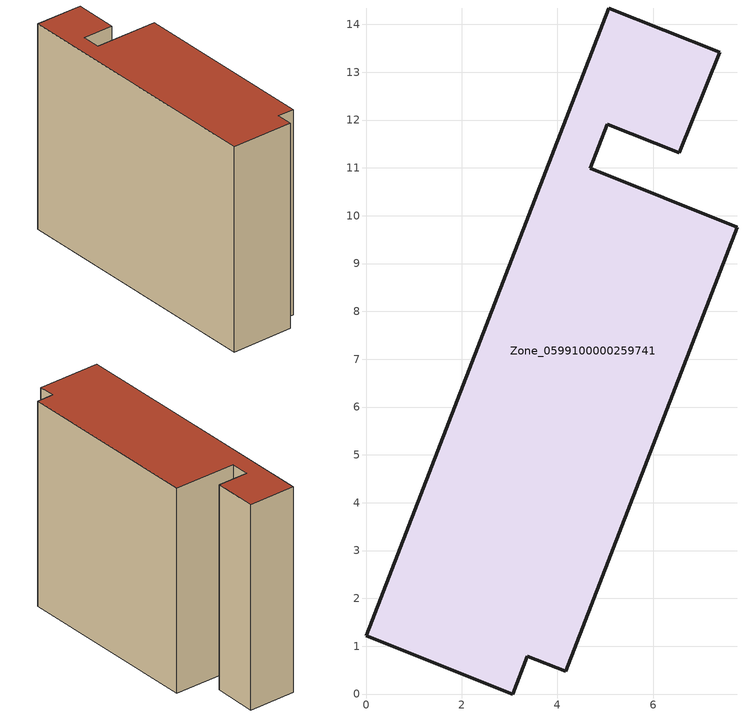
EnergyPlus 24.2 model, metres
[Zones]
Zone_0599100000259741
 floor ground (C_G): 5.04,11.91 4.68,10.99 7.76,9.76 4.17,0.47 3.37,0.79 3.06,0 0,1.22 5.07,14.34 7.39,13.42 6.54,11.31 z4.26
 wall outside (C_F): 4.68,10.99 5.04,11.91 6.54,11.31 7.39,13.42 5.07,14.34 0,1.22 3.06,0 3.37,0.79 4.17,0.47 7.76,9.76 4.68,10.99 z4.26:15.22
 roof outside (C_R): 7.39,13.42 5.07,14.34 0,1.22 3.06,0 3.37,0.79 4.17,0.47 7.76,9.76 4.68,10.99 5.04,11.91 6.54,11.31 z15.22
[BUILDING]
Pand.0599100000259741: North Axis=0; Terrain=City; Loads Convergence Tolerance Value=0.04; Temperature Convergence Tolerance Value=0.4; Solar Distribution=FullExterior; Maximum Number of Warmup Days=25; Minimum Number of Warmup Days=1
[Site:Location]
Rotterdam.The.Hague.AP_ZH_NLD Design_Conditions: Latitude=51.96; Longitude=4.45; Time Zone=1; Elevation=-4.5
[SITE:GROUNDTEMPERATURE:BUILDINGSURFACE]
18, 18, 18, 18, 18, 18, 18, 18, 18, 18, 18, 18
[MATERIAL] Thermal Absorptance=0.9; Solar Absorptance=0.7; Visible Absorptance=0.7
Name | Roughness | Thickness | Conductivity | Density | Specific Heat
G.TI.1975-1991 | MediumSmooth | 0.15 | 0.288461 | 540 | 1210
F.TI.1975-1991 | Rough | 0.3 | 0.230769 | 1920 | 840
R.TI.1975-1991 | MediumRough | 0.2 | 0.153846 | 1500 | 1000
[CONSTRUCTION]
C_G: G.TI.1975-1991
C_F: F.TI.1975-1991
C_R: R.TI.1975-1991
[ZONE]
Zone_0599100000259741: Type=1; Multiplier=1; Ceiling Height=Autocalculate; Volume=Autocalculate; Floor Area=autocalculate; Part of Total Floor Area=Yes
[ZONEINFILTRATION:DESIGNFLOWRATE]
Infil_Zone_0599100000259741: Zone or ZoneList or Space or SpaceList=Zone_0599100000259741; Schedule=AlwaysOn; Design Flow Rate Calculation Method=Flow/Area; Flow Rate per Floor Area=0.003; Constant Term Coefficient=1; Temperature Term Coefficient=0; Velocity Term Coefficient=0; Velocity Squared Term Coefficient=0
[HVACTEMPLATE:ZONE:IDEALLOADSAIRSYSTEM]
Zone_0599100000259741: Maximum Heating Supply Air Temperature=50; Minimum Cooling Supply Air Temperature=13; Maximum Heating Supply Air Humidity Ratio=0.0156; Minimum Cooling Supply Air Humidity Ratio=0.0077; Heating Limit=NoLimit; Cooling Limit=NoLimit; Dehumidification Control Type=ConstantSensibleHeatRatio; Cooling Sensible Heat Ratio=0.7; Dehumidification Setpoint=60; Humidification Control Type=None; Humidification Setpoint=30; Outdoor Air Method=None; Outdoor Air Flow Rate per Person=0.00944; Outdoor Air Flow Rate per Zone Floor Area=0; Outdoor Air Flow Rate per Zone=0; Demand Controlled Ventilation Type=None; Outdoor Air Economizer Type=NoEconomizer; Heat Recovery Type=None; Sensible Heat Recovery Effectiveness=0.7; Latent Heat Recovery Effectiveness=0.65
[ZONECONTROL:THERMOSTAT]
ThermostatControl_Zone_0599100000259741: Zone or ZoneList=Zone_0599100000259741; Control Type Schedule=DualSetpointControlType; Control 1=Thermostat_Zone_0599100000259741; Temperature Difference Between Cutout And Setpoint=0
[THERMOSTATSETPOINT:DUALSETPOINT]
Thermostat_Zone_0599100000259741: Heating Setpoint Temperature Schedule=HeatingSetpoint_Zone_0599100000259741; Cooling Setpoint Temperature Schedule=CoolingSetpoint_Zone_0599100000259741
[SCHEDULE:COMPACT]
HeatingSetpoint_Zone_0599100000259741: Through: 12/31, For: AllDays, Until: 24:00, 21
CoolingSetpoint_Zone_0599100000259741: Through: 12/31, For: AllDays, Until: 24:00, 24
DualSetpointControlType: Through: 12/31, For: AllDays, Until: 24:00, 4
AlwaysOn: Through: 12/31, For: AllDays, Until: 24:00, 1
